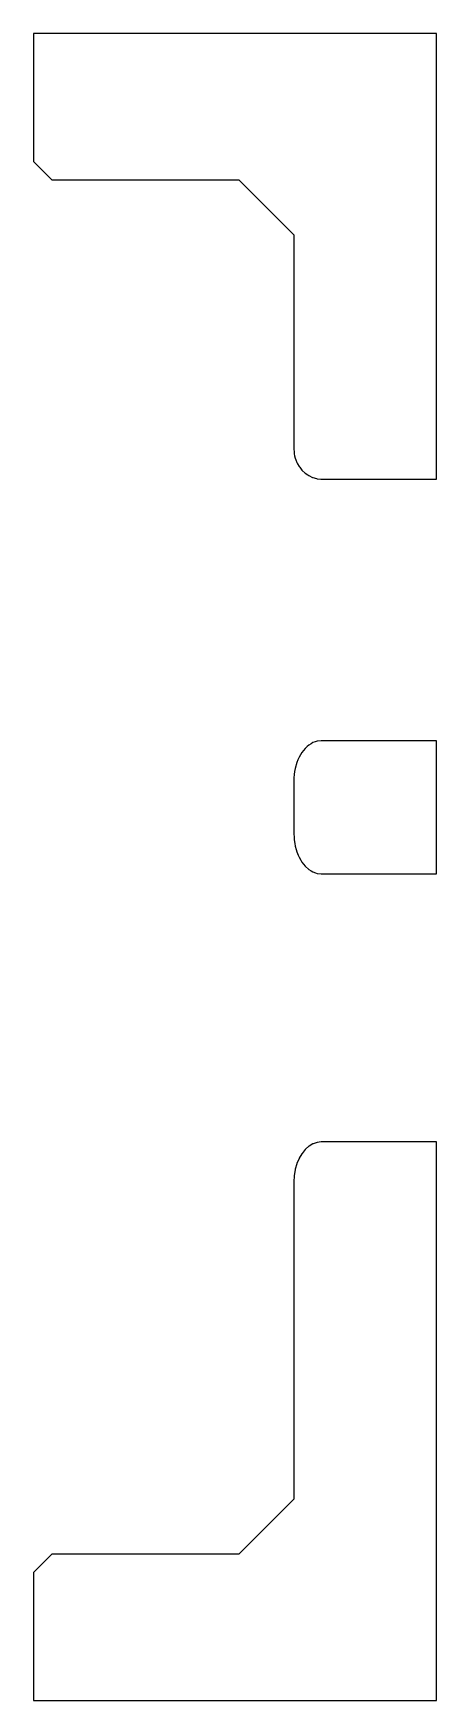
# Model space of a CAD drawing. Header units: metres. Extents: x 0 to 47.5, y 0 to 45.5.
# Drawn here: x 0 to 11, y 0 to 45.5 of the extents above.
import ezdxf

# ---------------------------------------------------------------- set-up
doc = ezdxf.new("R2010")
doc.units = ezdxf.units.M

msp = doc.modelspace()

# ---------------------------------------------------------------- linework, layer by layer
for p, q in [((11, 45.5), (0, 45.5)), ((0, 45.5), (0, 42)), ((11, 33.3339), (11, 45.5)), ((0, 42), (0.5, 41.5)), ((0.5, 41.5), (5.60409, 41.5)), ((5.60409, 41.5), (7.10409, 40)), ((7.10409, 40), (7.10409, 34.1568)), ((7.10409, 34.1568), (7.10941, 34.0835)), ((7.10941, 34.0835), (7.11332, 34.0296)), ((7.11332, 34.0296), (7.12679, 33.9688)), ((7.12679, 33.9688), (7.14079, 33.9055)), ((7.14079, 33.9055), (7.15883, 33.8583)), ((7.15883, 33.8583), (7.18583, 33.7876)), ((7.18583, 33.7876), (7.20484, 33.754)), ((7.20484, 33.754), (7.24732, 33.6788)), ((7.24732, 33.6788), (7.26402, 33.6576)), ((7.26402, 33.6576), (7.32376, 33.5818)), ((7.32376, 33.5818), (7.33551, 33.5709)), ((7.33551, 33.5709), (7.41325, 33.4989)), ((7.41325, 33.4989), (7.4184, 33.4955)), ((7.4184, 33.4955), (7.48844, 33.449)), ((7.48844, 33.449), (7.51177, 33.432)), ((7.51177, 33.432), (7.51359, 33.4307)), ((7.51359, 33.4307), (7.61422, 33.3814)), ((7.61422, 33.3814), (7.62232, 33.3774)), ((7.62232, 33.3774), (7.72386, 33.3485)), ((7.72386, 33.3485), (7.73676, 33.3449)), ((7.73676, 33.3449), (7.83896, 33.3353)), ((7.83896, 33.3353), (7.85409, 33.3339)), ((7.85409, 33.3339), (11, 33.3339)), ((7.41325, 25.9873), (7.32376, 25.8754)), ((7.46776, 26.0362), (7.41325, 25.9873)), ((7.51359, 26.0773), (7.46776, 26.0362)), ((7.57327, 26.1134), (7.51359, 26.0773)), ((7.62232, 26.1432), (7.57327, 26.1134)), ((7.68557, 26.1654), (7.62232, 26.1432)), ((7.73676, 26.1833), (7.68557, 26.1654)), ((7.85409, 26.1969), (7.73676, 26.1833)), ((11, 26.1969), (7.85409, 26.1969)), ((11, 22.5627), (11, 26.1969)), ((7.18583, 25.5977), (7.14079, 25.4386)), ((7.21761, 25.6736), (7.18583, 25.5977)), ((7.24732, 25.7445), (7.21761, 25.6736)), ((7.32376, 25.8754), (7.24732, 25.7445)), ((7.10853, 25.182), (7.10409, 25.0995)), ((7.10409, 25.0995), (7.10409, 23.6601)), ((7.11332, 25.2712), (7.10853, 25.182)), ((7.12688, 25.3538), (7.11332, 25.2712)), ((7.14079, 25.4386), (7.12688, 25.3538)), ((7.10409, 23.6601), (7.10957, 23.5582)), ((7.10957, 23.5582), (7.11332, 23.4884)), ((7.11332, 23.4884), (7.1298, 23.388)), ((7.1298, 23.388), (7.14079, 23.321)), ((7.14079, 23.321), (7.16807, 23.2246)), ((7.16807, 23.2246), (7.18583, 23.1619)), ((7.18583, 23.1619), (7.22342, 23.0722)), ((7.22342, 23.0722), (7.24732, 23.0151)), ((7.24732, 23.0151), (7.29443, 22.9344)), ((7.29443, 22.9344), (7.32376, 22.8841)), ((7.32376, 22.8841), (7.41325, 22.7723)), ((7.41325, 22.7723), (7.51359, 22.6823)), ((7.51359, 22.6823), (7.58177, 22.641)), ((7.58177, 22.641), (7.62232, 22.6164)), ((7.62232, 22.6164), (7.69428, 22.5912)), ((7.69428, 22.5912), (7.73676, 22.5762)), ((7.73676, 22.5762), (7.85409, 22.5627)), ((7.85409, 22.5627), (11, 22.5627)), ((7.41325, 15.0373), (7.33197, 14.9357)), ((7.42286, 15.0459), (7.41325, 15.0373)), ((7.51359, 15.1273), (7.42286, 15.0459)), ((7.52436, 15.1338), (7.51359, 15.1273)), ((7.62232, 15.1932), (7.52436, 15.1338)), ((7.63392, 15.1972), (7.62232, 15.1932)), ((7.73676, 15.2334), (7.63392, 15.1972)), ((7.85409, 15.2469), (7.73676, 15.2334)), ((11, 15.2469), (7.85409, 15.2469)), ((11, 0), (11, 15.2469)), ((7.18583, 14.6477), (7.14421, 14.5007)), ((7.19085, 14.6597), (7.18583, 14.6477)), ((7.24732, 14.7945), (7.19085, 14.6597)), ((7.25398, 14.8059), (7.24732, 14.7945)), ((7.32376, 14.9255), (7.25398, 14.8059)), ((7.33197, 14.9357), (7.32376, 14.9255)), ((7.10467, 14.1604), (7.10409, 14.1495)), ((7.10409, 14.1495), (7.10409, 5.5)), ((7.11332, 14.3212), (7.10467, 14.1604)), ((7.11524, 14.3328), (7.11332, 14.3212)), ((7.14079, 14.4886), (7.11524, 14.3328)), ((7.14421, 14.5007), (7.14079, 14.4886)), ((7.10409, 5.5), (5.60409, 4)), ((0.5, 4), (0, 3.5)), ((5.60409, 4), (0.5, 4)), ((0, 3.5), (0, 0)), ((0, 0), (11, 0))]:
    msp.add_line(p, q)

doc.saveas('drawing.dxf')
